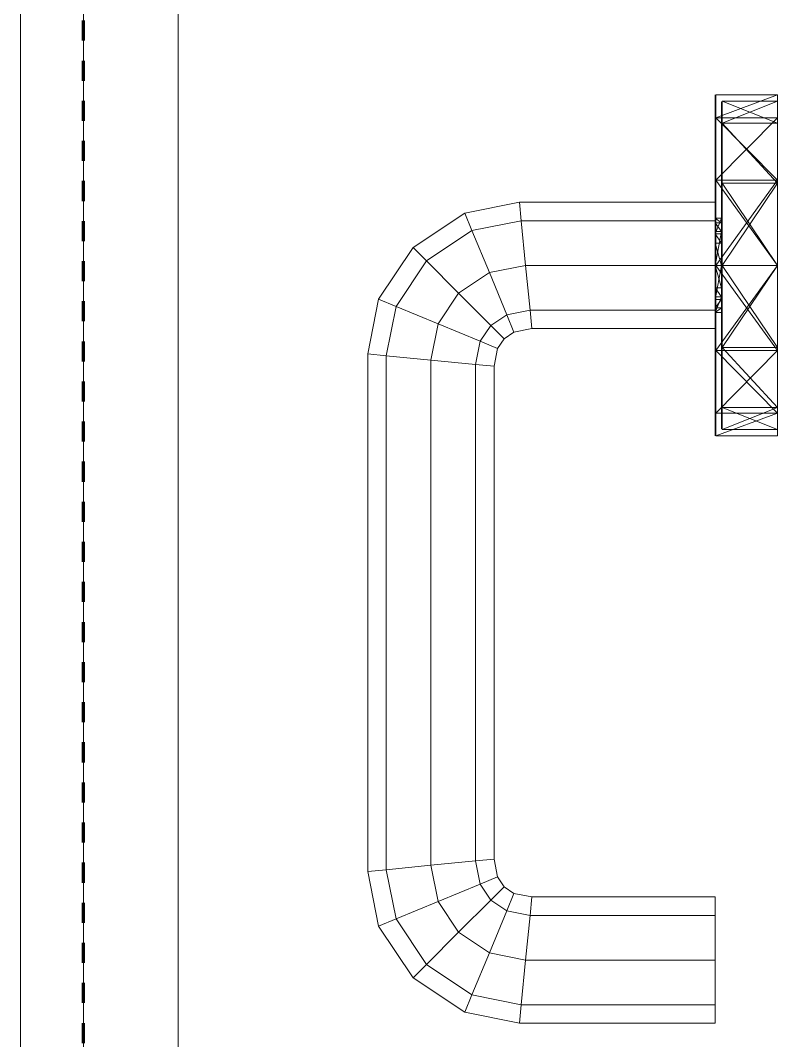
# Model space of a CAD drawing. Header units: millimetres. Extents: x -5300 to 98858, y -5196 to 93886.
# Drawn here: x 5705 to 5824.9, y 4685.2 to 4846.8 of the extents above; entities that cross this region are included whole.
import ezdxf

# ---------------------------------------------------------------- set-up
doc = ezdxf.new("R2010")
doc.units = ezdxf.units.MM
doc.linetypes.add('Штрих', pattern=[6.35, 3.175, -3.175])
doc.linetypes.add('Штрих_2_', pattern=[6.35, 3.175, -3.175])
for name, color, linetype, lineweight, true_color in [('_Разделитель помещений_', 4, 'Штрих', 70, 0x00ffff), ('Двери', 7, 'Continuous', 18, 0x7f7f7f), ('Стены', 7, 'Continuous', 18, 0x7f7f7f)]:
    doc.layers.add(name, color=color, linetype=linetype, lineweight=lineweight, true_color=true_color)

# ---------------------------------------------------------------- blocks, each defined once
blk = doc.blocks.new('СТВ_Перегородка_Кирпич 156547 - СТВ_Перегородка_Кирпич-246836-Подвал')
at = {"layer": 'Стены', "color": 254, "true_color": 0xd4d4d4}
for p, q in [((5730, 13490), (5730, 150)), ((5715, 6590), (5715, 170)), ((5730, 6590), (5730, 170)), ((5715, 3870), (5715, 5370)), ((5715, 5370), (5715, 3870)), ((5730, 5370), (5730, 3870)), ((5730, 5370), (5730, 3870)), ((5730, 3870), (5730, 5370)), ((5730, 5370), (5730, 3870))]:
    blk.add_line(p, q, dxfattribs=at)
blk = doc.blocks.new('СТВ_Перегородка_Кирпич 156547 - СТВ_Перегородка_Кирпич 156547-246840-Подвал')
blk.add_blockref('СТВ_Перегородка_Кирпич 156547 - СТВ_Перегородка_Кирпич-246836-Подвал', (0, 0))
blk = doc.blocks.new('Дп-7 156615 - Дп-7-246845-Подвал')
at = {"layer": 'Двери', "color": 254, "true_color": 0xd4d4d4}
for p, q in [((5705, 5370), (5705, 3870)), ((5705, 3870), (5705, 5370)), ((5715, 3870), (5715, 5370)), ((5715, 5370), (5715, 3870)), ((5715, 5370), (5715, 3870)), ((5715, 3870), (5715, 5370)), ((5705, 3970), (5705, 5270)), ((5705, 5270), (5705, 3970)), ((5715, 3970), (5715, 5270)), ((5715, 5270), (5715, 3970)), ((5715, 3970), (5715, 5270)), ((5715, 5270), (5715, 3970)), ((5815, 4831.38), (5815, 4835)), ((5815, 4835), (5815, 4831.38)), ((5815, 4821.5), (5815, 4835)), ((5815, 4831.3), (5815, 4834.9)), ((5815, 4831.3), (5815, 4834.9)), ((5815, 4813), (5815, 4834.9)), ((5815, 4813), (5815, 4834.9)), ((5815, 4813), (5815, 4834.9)), ((5815.1, 4831.38), (5815.1, 4835)), ((5815.1, 4831.38), (5815.1, 4835)), ((5824.9, 4835), (5815.1, 4835)), ((5815.1, 4831.38), (5824.9, 4835)), ((5815.1, 4831.38), (5824.9, 4835)), ((5815.1, 4831.38), (5815.1, 4835)), ((5815.1, 4835), (5815.1, 4831.38)), ((5815.1, 4835), (5824.9, 4835)), ((5815.1, 4831.38), (5824.9, 4835)), ((5824.9, 4835), (5815.1, 4831.38)), ((5816.1, 4830.52), (5816.1, 4834)), ((5816.1, 4830.52), (5816.1, 4834)), ((5816.1, 4834), (5824.9, 4834)), ((5824.9, 4830.52), (5816.1, 4834)), ((5816.1, 4830.52), (5824.9, 4834)), ((5824.9, 4831.38), (5824.9, 4835)), ((5824.9, 4831.38), (5824.9, 4835)), ((5824.9, 4831.38), (5824.9, 4835)), ((5824.9, 4835), (5824.9, 4831.38)), ((5824.9, 4830.52), (5824.9, 4834)), ((5824.9, 4830.52), (5824.9, 4834)), ((5816, 4830.43), (5816, 4833.9)), ((5816, 4830.43), (5816, 4833.9)), ((5816, 4813), (5816, 4833.9)), ((5816, 4813), (5816, 4833.9)), ((5816, 4813), (5816, 4833.9)), ((5815, 4821.5), (5815, 4831.38)), ((5815, 4831.38), (5815, 4821.5)), ((5815, 4821.5), (5815, 4831.38)), ((5815, 4821.45), (5815, 4831.3)), ((5815, 4821.45), (5815, 4831.3)), ((5815, 4814.72), (5815, 4831.3)), ((5815, 4813), (5815, 4831.3)), ((5815, 4815.47), (5815, 4831.3)), ((5815, 4831.3), (5815, 4813)), ((5815, 4813), (5815, 4831.3)), ((5815.1, 4821.5), (5815.1, 4831.38)), ((5815.1, 4821.5), (5815.1, 4831.38)), ((5815.1, 4821.5), (5824.9, 4831.38)), ((5824.9, 4821.5), (5815.1, 4831.38)), ((5824.9, 4831.38), (5815.1, 4831.38)), ((5824.9, 4831.38), (5815.1, 4831.38)), ((5815.1, 4821.5), (5815.1, 4831.38)), ((5815.1, 4831.38), (5815.1, 4821.5)), ((5815.1, 4821.5), (5824.9, 4831.38)), ((5815.1, 4831.38), (5824.9, 4831.38)), ((5815.1, 4831.38), (5824.9, 4831.38)), ((5815.1, 4831.38), (5824.9, 4821.5)), ((5824.9, 4821.5), (5824.9, 4831.38)), ((5824.9, 4821.5), (5824.9, 4831.38)), ((5824.9, 4821.5), (5824.9, 4831.38)), ((5824.9, 4831.38), (5824.9, 4821.5)), ((5816, 4820.95), (5816, 4830.43)), ((5816, 4820.95), (5816, 4830.43)), ((5816, 4813), (5816, 4830.43)), ((5816, 4815.47), (5816, 4830.43)), ((5816, 4814.72), (5816, 4830.43)), ((5816, 4830.43), (5816, 4813)), ((5816, 4813), (5816, 4830.43)), ((5816.1, 4821), (5816.1, 4830.52)), ((5816.1, 4821), (5816.1, 4830.52)), ((5824.9, 4821), (5816.1, 4830.52)), ((5824.9, 4821), (5816.1, 4830.52)), ((5816.1, 4830.52), (5824.9, 4830.52)), ((5816.1, 4830.52), (5824.9, 4830.52)), ((5824.9, 4821), (5824.9, 4830.52)), ((5824.9, 4821), (5824.9, 4830.52)), ((5815, 4808), (5815, 4821.5)), ((5815, 4821.5), (5815, 4808)), ((5815, 4821.5), (5815, 4821.5)), ((5815, 4821.5), (5815, 4794.5)), ((5815, 4821.5), (5815, 4794.5)), ((5815, 4821.5), (5815, 4794.5)), ((5815, 4808), (5815, 4821.45)), ((5815, 4808), (5815, 4821.45)), ((5815, 4813.38), (5815, 4821.45)), ((5815, 4821.45), (5815, 4814.72)), ((5815, 4811.54), (5815, 4821.45)), ((5815, 4813), (5815, 4821.45)), ((5815, 4813), (5815, 4821.45)), ((5815.1, 4808), (5815.1, 4821.5)), ((5815.1, 4808), (5815.1, 4821.5)), ((5815.1, 4808), (5824.9, 4821.5)), ((5824.9, 4808), (5815.1, 4821.5)), ((5824.9, 4821.5), (5815.1, 4821.5)), ((5824.9, 4821.5), (5815.1, 4821.5)), ((5815.1, 4821.5), (5815.1, 4808)), ((5815.1, 4821.5), (5815.1, 4808)), ((5815.1, 4821.5), (5824.9, 4821.5)), ((5815.1, 4808), (5824.9, 4821.5)), ((5815.1, 4821.5), (5824.9, 4821.5)), ((5815.1, 4821.5), (5824.9, 4808)), ((5816.1, 4808), (5816.1, 4821)), ((5816.1, 4808), (5816.1, 4821)), ((5816.1, 4808), (5824.9, 4821)), ((5824.9, 4808), (5816.1, 4821)), ((5816.1, 4821), (5824.9, 4821)), ((5816.1, 4821), (5824.9, 4821)), ((5824.9, 4808), (5824.9, 4821.5)), ((5824.9, 4808), (5824.9, 4821.5)), ((5824.9, 4808), (5824.9, 4821.5)), ((5824.9, 4821.5), (5824.9, 4808)), ((5824.9, 4808), (5824.9, 4821)), ((5824.9, 4808), (5824.9, 4821)), ((5816, 4808), (5816, 4820.95)), ((5816, 4808), (5816, 4820.95)), ((5816, 4820.95), (5816, 4813)), ((5816, 4820.95), (5816, 4813)), ((5816, 4820.95), (5816, 4811.54)), ((5816, 4813.38), (5816, 4820.95)), ((5816, 4814.72), (5816, 4820.95)), ((5775.36, 4816.28), (5784.02, 4818)), ((5784.02, 4818), (5775.36, 4816.28)), ((5784.3, 4815.07), (5784.02, 4818)), ((5784.02, 4818), (5815, 4818)), ((5784.02, 4818), (5784.3, 4815.07)), ((5815, 4818), (5784.02, 4818)), ((5784.02, 4818), (5784.3, 4815.07)), ((5784.3, 4815.07), (5784.02, 4818)), ((5815, 4818), (5815, 4815.07)), ((5815, 4815.07), (5815, 4818)), ((5767.18, 4810.82), (5775.36, 4816.28)), ((5775.36, 4816.28), (5767.18, 4810.82)), ((5776.5, 4813.52), (5775.36, 4816.28)), ((5775.36, 4816.28), (5776.5, 4813.52)), ((5775.36, 4816.28), (5776.5, 4813.52)), ((5776.5, 4813.52), (5775.36, 4816.28)), ((5784.3, 4815.07), (5776.5, 4813.52)), ((5776.5, 4813.52), (5784.3, 4815.07)), ((5776.5, 4813.52), (5784.3, 4815.07)), ((5784.3, 4815.07), (5776.5, 4813.52)), ((5815, 4815.07), (5784.3, 4815.07)), ((5785, 4808), (5784.3, 4815.07)), ((5784.3, 4815.07), (5815, 4815.07)), ((5784.3, 4815.07), (5815, 4815.07)), ((5784.3, 4815.07), (5785, 4808)), ((5815, 4815.07), (5784.3, 4815.07)), ((5784.3, 4815.07), (5785, 4808)), ((5785, 4808), (5784.3, 4815.07)), ((5815, 4814.72), (5815, 4815.47)), ((5815, 4815.47), (5815, 4813)), ((5815, 4815.47), (5816, 4815.47)), ((5815, 4815.47), (5815, 4813)), ((5815, 4815.47), (5816, 4814.72)), ((5815, 4813), (5816, 4815.47)), ((5815, 4815.07), (5815, 4808)), ((5815, 4808), (5815, 4815.07)), ((5815, 4813.38), (5815, 4814.72)), ((5815, 4814.72), (5816, 4813.38)), ((5815, 4814.72), (5816, 4814.72)), ((5816, 4815.47), (5816, 4814.72)), ((5816, 4815.47), (5816, 4813)), ((5816, 4815.47), (5816, 4813)), ((5816, 4813.38), (5816, 4814.72)), ((5776.5, 4813.52), (5769.3, 4808.7)), ((5769.3, 4808.7), (5776.5, 4813.52)), ((5769.3, 4808.7), (5776.5, 4813.52)), ((5776.5, 4813.52), (5769.3, 4808.7)), ((5779.26, 4806.86), (5776.5, 4813.52)), ((5776.5, 4813.52), (5779.26, 4806.86)), ((5776.5, 4813.52), (5779.26, 4806.86)), ((5779.26, 4806.86), (5776.5, 4813.52)), ((5815, 4808), (5815, 4813.38)), ((5815, 4808), (5815, 4813.38)), ((5815, 4808), (5816, 4813.38)), ((5815, 4813.38), (5816, 4813.38)), ((5816, 4813), (5815, 4813)), ((5815, 4811.54), (5815, 4813)), ((5815, 4813), (5816, 4813)), ((5816, 4813), (5815, 4813)), ((5816, 4813), (5815, 4813)), ((5816, 4811.54), (5815, 4813)), ((5815, 4813), (5815, 4813)), ((5815, 4813), (5816, 4813)), ((5815, 4813), (5815, 4813)), ((5815, 4813), (5815, 4813)), ((5815, 4813), (5816, 4813)), ((5815, 4813), (5815, 4813)), ((5815, 4813), (5816, 4813)), ((5816, 4813), (5815, 4813)), ((5815, 4813), (5815, 4813)), ((5815, 4813), (5816, 4813)), ((5815, 4813), (5816, 4813)), ((5815, 4813), (5816, 4813)), ((5816, 4808), (5816, 4813.38)), ((5816, 4808), (5816, 4813.38)), ((5816, 4813), (5816, 4811.54)), ((5816, 4813), (5816, 4813)), ((5816, 4813), (5816, 4813)), ((5816, 4813), (5816, 4813)), ((5816, 4813), (5816, 4813)), ((5816, 4813), (5816, 4813)), ((5815, 4808), (5815, 4811.54)), ((5816, 4808), (5815, 4811.54)), ((5815, 4808), (5815, 4811.54)), ((5816, 4811.54), (5815, 4811.54)), ((5816, 4808), (5816, 4811.54)), ((5816, 4808), (5816, 4811.54)), ((5761.72, 4802.64), (5767.18, 4810.82)), ((5767.18, 4810.82), (5761.72, 4802.64)), ((5769.3, 4808.7), (5767.18, 4810.82)), ((5767.18, 4810.82), (5769.3, 4808.7)), ((5767.18, 4810.82), (5769.3, 4808.7)), ((5769.3, 4808.7), (5767.18, 4810.82)), ((5769.3, 4808.7), (5764.48, 4801.5)), ((5764.48, 4801.5), (5769.3, 4808.7)), ((5764.48, 4801.5), (5769.3, 4808.7)), ((5769.3, 4808.7), (5764.48, 4801.5)), ((5774.39, 4803.61), (5769.3, 4808.7)), ((5769.3, 4808.7), (5774.39, 4803.61)), ((5769.3, 4808.7), (5774.39, 4803.61)), ((5774.39, 4803.61), (5769.3, 4808.7)), ((5779.26, 4806.86), (5774.39, 4803.61)), ((5774.39, 4803.61), (5779.26, 4806.86)), ((5774.39, 4803.61), (5779.26, 4806.86)), ((5779.26, 4806.86), (5774.39, 4803.61)), ((5785, 4808), (5779.26, 4806.86)), ((5779.26, 4806.86), (5785, 4808)), ((5779.26, 4806.86), (5785, 4808)), ((5785, 4808), (5779.26, 4806.86)), ((5782.02, 4800.2), (5779.26, 4806.86)), ((5779.26, 4806.86), (5782.02, 4800.2)), ((5779.26, 4806.86), (5782.02, 4800.2)), ((5782.02, 4800.2), (5779.26, 4806.86)), ((5815, 4808), (5785, 4808)), ((5785.7, 4800.93), (5785, 4808)), ((5785, 4808), (5815, 4808)), ((5785, 4808), (5815, 4808)), ((5785, 4808), (5785.7, 4800.93)), ((5815, 4808), (5785, 4808)), ((5785, 4808), (5785.7, 4800.93)), ((5785.7, 4800.93), (5785, 4808)), ((5815, 4794.55), (5815, 4808)), ((5815, 4794.55), (5815, 4808)), ((5815, 4802.62), (5815, 4808)), ((5815, 4804.46), (5815, 4808)), ((5815, 4802.62), (5815, 4808)), ((5815, 4802.62), (5816, 4808)), ((5815, 4808), (5815, 4808)), ((5815, 4808), (5816, 4808)), ((5816, 4808), (5815, 4808)), ((5816, 4804.46), (5815, 4808)), ((5815, 4804.46), (5815, 4808)), ((5815, 4808), (5815, 4808)), ((5815, 4808), (5815, 4794.5)), ((5815, 4808), (5815, 4794.5)), ((5815, 4808), (5815, 4800.93)), ((5815, 4800.93), (5815, 4808)), ((5815.1, 4794.5), (5815.1, 4808)), ((5815.1, 4794.5), (5815.1, 4808)), ((5815.1, 4794.5), (5824.9, 4808)), ((5824.9, 4808), (5815.1, 4808)), ((5824.9, 4808), (5815.1, 4808)), ((5824.9, 4794.5), (5815.1, 4808)), ((5815.1, 4808), (5815.1, 4794.5)), ((5815.1, 4808), (5815.1, 4794.5)), ((5815.1, 4808), (5824.9, 4808)), ((5824.9, 4808), (5815.1, 4794.5)), ((5815.1, 4808), (5824.9, 4808)), ((5815.1, 4808), (5824.9, 4794.5)), ((5816, 4795.05), (5816, 4808)), ((5816, 4795.05), (5816, 4808)), ((5816, 4802.62), (5816, 4808)), ((5816, 4808), (5816, 4804.46)), ((5816, 4802.62), (5816, 4808)), ((5816, 4808), (5816, 4808)), ((5816, 4808), (5816, 4804.46)), ((5816, 4808), (5816, 4808)), ((5816.1, 4795), (5816.1, 4808)), ((5816.1, 4795), (5816.1, 4808)), ((5824.9, 4795), (5816.1, 4808)), ((5816.1, 4795), (5824.9, 4808)), ((5816.1, 4808), (5824.9, 4808)), ((5816.1, 4808), (5824.9, 4808)), ((5824.9, 4794.5), (5824.9, 4808)), ((5824.9, 4795), (5824.9, 4808)), ((5824.9, 4795), (5824.9, 4808)), ((5824.9, 4808), (5824.9, 4794.5)), ((5824.9, 4808), (5824.9, 4794.5)), ((5824.9, 4808), (5824.9, 4794.5)), ((5774.39, 4803.61), (5771.14, 4798.74)), ((5771.14, 4798.74), (5774.39, 4803.61)), ((5771.14, 4798.74), (5774.39, 4803.61)), ((5774.39, 4803.61), (5771.14, 4798.74)), ((5779.49, 4798.51), (5774.39, 4803.61)), ((5774.39, 4803.61), (5779.49, 4798.51)), ((5774.39, 4803.61), (5779.49, 4798.51)), ((5779.49, 4798.51), (5774.39, 4803.61)), ((5815, 4803), (5815, 4804.46)), ((5816, 4803), (5815, 4804.46)), ((5816, 4804.46), (5815, 4804.46)), ((5815, 4804.46), (5815, 4794.55)), ((5816, 4803), (5816, 4804.46)), ((5816, 4795.05), (5816, 4804.46)), ((5760, 4793.98), (5761.72, 4802.64)), ((5761.72, 4802.64), (5760, 4793.98)), ((5764.48, 4801.5), (5761.72, 4802.64)), ((5761.72, 4802.64), (5764.48, 4801.5)), ((5761.72, 4802.64), (5764.48, 4801.5)), ((5764.48, 4801.5), (5761.72, 4802.64)), ((5815, 4800.53), (5815, 4803)), ((5815, 4803), (5816, 4803)), ((5816, 4803), (5815, 4803)), ((5815, 4800.53), (5815, 4803)), ((5815, 4800.53), (5816, 4803)), ((5815, 4803), (5815, 4803)), ((5815, 4803), (5816, 4803)), ((5815, 4803), (5815, 4784.7)), ((5815, 4803), (5816, 4803)), ((5815, 4803), (5816, 4803)), ((5815, 4803), (5815, 4803)), ((5815, 4803), (5815, 4781.1)), ((5816, 4803), (5815, 4803)), ((5816, 4803), (5815, 4803)), ((5816, 4803), (5815, 4803)), ((5816, 4803), (5815, 4803)), ((5816, 4803), (5815, 4803)), ((5816, 4803), (5815, 4803)), ((5815, 4803), (5815, 4803)), ((5815, 4803), (5815, 4794.55)), ((5815, 4803), (5815, 4803)), ((5815, 4803), (5815, 4794.55)), ((5815, 4803), (5815, 4784.7)), ((5815, 4803), (5815, 4803)), ((5815, 4803), (5815, 4781.1)), ((5815, 4803), (5815, 4784.7)), ((5815, 4803), (5815, 4781.1)), ((5815, 4801.28), (5815, 4802.62)), ((5815, 4794.55), (5815, 4802.62)), ((5815, 4801.28), (5816, 4802.62)), ((5815, 4802.62), (5816, 4802.62)), ((5816, 4800.53), (5816, 4803)), ((5816, 4800.53), (5816, 4803)), ((5816, 4803), (5816, 4803)), ((5816, 4803), (5816, 4803)), ((5816, 4803), (5816, 4785.57)), ((5816, 4803), (5816, 4782.1)), ((5816, 4803), (5816, 4803)), ((5816, 4803), (5816, 4782.1)), ((5816, 4803), (5816, 4803)), ((5816, 4803), (5816, 4782.1)), ((5816, 4803), (5816, 4785.57)), ((5816, 4803), (5816, 4803)), ((5816, 4803), (5816, 4785.57)), ((5816, 4803), (5816, 4795.05)), ((5816, 4803), (5816, 4795.05)), ((5816, 4802.62), (5816, 4801.28)), ((5816, 4802.62), (5816, 4795.05)), ((5764.48, 4801.5), (5762.93, 4793.7)), ((5762.93, 4793.7), (5764.48, 4801.5)), ((5762.93, 4793.7), (5764.48, 4801.5)), ((5764.48, 4801.5), (5762.93, 4793.7)), ((5771.14, 4798.74), (5764.48, 4801.5)), ((5764.48, 4801.5), (5771.14, 4798.74)), ((5764.48, 4801.5), (5771.14, 4798.74)), ((5771.14, 4798.74), (5764.48, 4801.5)), ((5782.02, 4800.2), (5779.49, 4798.51)), ((5779.49, 4798.51), (5782.02, 4800.2)), ((5779.49, 4798.51), (5782.02, 4800.2)), ((5782.02, 4800.2), (5779.49, 4798.51)), ((5785.7, 4800.93), (5782.02, 4800.2)), ((5782.02, 4800.2), (5785.7, 4800.93)), ((5782.02, 4800.2), (5785.7, 4800.93)), ((5785.7, 4800.93), (5782.02, 4800.2)), ((5783.16, 4797.44), (5782.02, 4800.2)), ((5782.02, 4800.2), (5783.16, 4797.44)), ((5782.02, 4800.2), (5783.16, 4797.44)), ((5783.16, 4797.44), (5782.02, 4800.2)), ((5815, 4800.93), (5785.7, 4800.93)), ((5785.98, 4798), (5785.7, 4800.93)), ((5785.7, 4800.93), (5815, 4800.93)), ((5785.7, 4800.93), (5815, 4800.93)), ((5815, 4800.93), (5785.7, 4800.93)), ((5785.7, 4800.93), (5785.98, 4798)), ((5785.7, 4800.93), (5785.98, 4798)), ((5785.98, 4798), (5785.7, 4800.93)), ((5815, 4800.53), (5815, 4801.28)), ((5815, 4800.53), (5816, 4801.28)), ((5815, 4784.7), (5815, 4801.28)), ((5815, 4794.55), (5815, 4801.28)), ((5815, 4801.28), (5816, 4801.28)), ((5815, 4800.93), (5815, 4798)), ((5815, 4798), (5815, 4800.93)), ((5815, 4800.53), (5816, 4800.53)), ((5815, 4800.53), (5815, 4784.7)), ((5816, 4800.53), (5816, 4801.28)), ((5816, 4801.28), (5816, 4795.05)), ((5816, 4801.28), (5816, 4785.57)), ((5816, 4800.53), (5816, 4785.57)), ((5771.14, 4798.74), (5770, 4793)), ((5770, 4793), (5771.14, 4798.74)), ((5770, 4793), (5771.14, 4798.74)), ((5771.14, 4798.74), (5770, 4793)), ((5777.8, 4795.98), (5771.14, 4798.74)), ((5771.14, 4798.74), (5777.8, 4795.98)), ((5771.14, 4798.74), (5777.8, 4795.98)), ((5777.8, 4795.98), (5771.14, 4798.74)), ((5779.49, 4798.51), (5777.8, 4795.98)), ((5777.8, 4795.98), (5779.49, 4798.51)), ((5777.8, 4795.98), (5779.49, 4798.51)), ((5779.49, 4798.51), (5777.8, 4795.98)), ((5781.6, 4796.4), (5779.49, 4798.51)), ((5779.49, 4798.51), (5781.6, 4796.4)), ((5779.49, 4798.51), (5781.6, 4796.4)), ((5781.6, 4796.4), (5779.49, 4798.51)), ((5783.16, 4797.44), (5781.6, 4796.4)), ((5781.6, 4796.4), (5783.16, 4797.44)), ((5785.98, 4798), (5783.16, 4797.44)), ((5783.16, 4797.44), (5785.98, 4798)), ((5815, 4798), (5785.98, 4798)), ((5785.98, 4798), (5815, 4798)), ((5777.8, 4795.98), (5777.07, 4792.3)), ((5777.07, 4792.3), (5777.8, 4795.98)), ((5777.07, 4792.3), (5777.8, 4795.98)), ((5777.8, 4795.98), (5777.07, 4792.3)), ((5780.56, 4794.84), (5777.8, 4795.98)), ((5777.8, 4795.98), (5780.56, 4794.84)), ((5777.8, 4795.98), (5780.56, 4794.84)), ((5780.56, 4794.84), (5777.8, 4795.98)), ((5781.6, 4796.4), (5780.56, 4794.84)), ((5780.56, 4794.84), (5781.6, 4796.4)), ((5762.93, 4793.7), (5760, 4793.98)), ((5760, 4793.98), (5762.93, 4793.7)), ((5760, 4712.02), (5760, 4793.98)), ((5760, 4793.98), (5762.93, 4793.7)), ((5762.93, 4793.7), (5760, 4793.98)), ((5760, 4793.98), (5760, 4712.02)), ((5770, 4793), (5762.93, 4793.7)), ((5762.93, 4793.7), (5762.93, 4712.3)), ((5762.93, 4793.7), (5770, 4793)), ((5762.93, 4712.3), (5762.93, 4793.7)), ((5762.93, 4712.3), (5762.93, 4793.7)), ((5762.93, 4793.7), (5770, 4793)), ((5770, 4793), (5762.93, 4793.7)), ((5762.93, 4793.7), (5762.93, 4712.3)), ((5780.56, 4794.84), (5780, 4792.02)), ((5780, 4792.02), (5780.56, 4794.84)), ((5815, 4784.7), (5815, 4794.55)), ((5815, 4794.55), (5815, 4784.7)), ((5815, 4794.5), (5815, 4784.62)), ((5815, 4784.62), (5815, 4794.5)), ((5815, 4794.5), (5815, 4794.5)), ((5815, 4784.62), (5815, 4794.5)), ((5815, 4781), (5815, 4794.5)), ((5815.1, 4794.5), (5815.1, 4784.62)), ((5815.1, 4794.5), (5815.1, 4784.62)), ((5824.9, 4794.5), (5815.1, 4794.5)), ((5824.9, 4794.5), (5815.1, 4784.62)), ((5824.9, 4794.5), (5815.1, 4794.5)), ((5815.1, 4794.5), (5824.9, 4784.62)), ((5815.1, 4794.5), (5815.1, 4784.62)), ((5815.1, 4794.5), (5815.1, 4784.62)), ((5815.1, 4794.5), (5824.9, 4794.5)), ((5824.9, 4794.5), (5815.1, 4784.62)), ((5815.1, 4794.5), (5824.9, 4794.5)), ((5815.1, 4794.5), (5824.9, 4784.62)), ((5816, 4795.05), (5816, 4785.57)), ((5816, 4785.57), (5816, 4795.05)), ((5816.1, 4785.48), (5816.1, 4795)), ((5816.1, 4785.48), (5816.1, 4795)), ((5816.1, 4795), (5824.9, 4795)), ((5816.1, 4795), (5824.9, 4785.48)), ((5824.9, 4785.48), (5816.1, 4795)), ((5816.1, 4795), (5824.9, 4795)), ((5824.9, 4795), (5824.9, 4785.48)), ((5824.9, 4785.48), (5824.9, 4795)), ((5824.9, 4784.62), (5824.9, 4794.5)), ((5824.9, 4794.5), (5824.9, 4784.62)), ((5824.9, 4794.5), (5824.9, 4784.62)), ((5824.9, 4794.5), (5824.9, 4784.62)), ((5777.07, 4792.3), (5770, 4793)), ((5770, 4793), (5770, 4713)), ((5770, 4793), (5777.07, 4792.3)), ((5770, 4713), (5770, 4793)), ((5770, 4713), (5770, 4793)), ((5770, 4793), (5777.07, 4792.3)), ((5777.07, 4792.3), (5770, 4793)), ((5770, 4793), (5770, 4713)), ((5780, 4792.02), (5777.07, 4792.3)), ((5777.07, 4792.3), (5777.07, 4713.7)), ((5777.07, 4792.3), (5780, 4792.02)), ((5777.07, 4792.3), (5780, 4792.02)), ((5777.07, 4713.7), (5777.07, 4792.3)), ((5777.07, 4713.7), (5777.07, 4792.3)), ((5780, 4792.02), (5777.07, 4792.3)), ((5777.07, 4792.3), (5777.07, 4713.7)), ((5780, 4792.02), (5780, 4713.98)), ((5780, 4713.98), (5780, 4792.02)), ((5816, 4785.57), (5816, 4782.1)), ((5816, 4782.1), (5816, 4785.57)), ((5816.1, 4785.48), (5816.1, 4782)), ((5816.1, 4782), (5816.1, 4785.48)), ((5816.1, 4785.48), (5824.9, 4785.48)), ((5824.9, 4785.48), (5816.1, 4782)), ((5824.9, 4782), (5816.1, 4785.48)), ((5816.1, 4785.48), (5824.9, 4785.48)), ((5824.9, 4785.48), (5824.9, 4782)), ((5824.9, 4782), (5824.9, 4785.48)), ((5815, 4784.7), (5815, 4781.1)), ((5815, 4781.1), (5815, 4784.7)), ((5815, 4784.62), (5815, 4781)), ((5815, 4781), (5815, 4784.62)), ((5815.1, 4784.62), (5815.1, 4781)), ((5815.1, 4781), (5815.1, 4784.62)), ((5824.9, 4784.62), (5815.1, 4784.62)), ((5824.9, 4784.62), (5815.1, 4781)), ((5815.1, 4781), (5824.9, 4784.62)), ((5824.9, 4784.62), (5815.1, 4784.62)), ((5815.1, 4784.62), (5815.1, 4781)), ((5815.1, 4781), (5815.1, 4784.62)), ((5815.1, 4784.62), (5824.9, 4784.62)), ((5824.9, 4784.62), (5815.1, 4781)), ((5815.1, 4781), (5824.9, 4784.62)), ((5815.1, 4784.62), (5824.9, 4784.62)), ((5824.9, 4784.62), (5824.9, 4781)), ((5824.9, 4781), (5824.9, 4784.62)), ((5824.9, 4784.62), (5824.9, 4781)), ((5824.9, 4781), (5824.9, 4784.62)), ((5824.9, 4781), (5815.1, 4781)), ((5815.1, 4781), (5824.9, 4781)), ((5816.1, 4782), (5824.9, 4782)), ((5770, 4713), (5762.93, 4712.3)), ((5762.93, 4712.3), (5770, 4713)), ((5762.93, 4712.3), (5770, 4713)), ((5770, 4713), (5762.93, 4712.3)), ((5777.07, 4713.7), (5770, 4713)), ((5770, 4713), (5777.07, 4713.7)), ((5770, 4713), (5777.07, 4713.7)), ((5777.07, 4713.7), (5770, 4713)), ((5770, 4713), (5771.14, 4707.26)), ((5771.14, 4707.26), (5770, 4713)), ((5771.14, 4707.26), (5770, 4713)), ((5770, 4713), (5771.14, 4707.26)), ((5780, 4713.98), (5777.07, 4713.7)), ((5777.07, 4713.7), (5780, 4713.98)), ((5777.07, 4713.7), (5780, 4713.98)), ((5780, 4713.98), (5777.07, 4713.7)), ((5777.07, 4713.7), (5777.8, 4710.02)), ((5777.8, 4710.02), (5777.07, 4713.7)), ((5777.8, 4710.02), (5777.07, 4713.7)), ((5777.07, 4713.7), (5777.8, 4710.02)), ((5780, 4713.98), (5780.56, 4711.16)), ((5780.56, 4711.16), (5780, 4713.98)), ((5762.93, 4712.3), (5760, 4712.02)), ((5760, 4712.02), (5762.93, 4712.3)), ((5760, 4712.02), (5762.93, 4712.3)), ((5762.93, 4712.3), (5760, 4712.02)), ((5761.72, 4703.36), (5760, 4712.02)), ((5760, 4712.02), (5761.72, 4703.36)), ((5762.93, 4712.3), (5764.48, 4704.5)), ((5764.48, 4704.5), (5762.93, 4712.3)), ((5764.48, 4704.5), (5762.93, 4712.3)), ((5762.93, 4712.3), (5764.48, 4704.5)), ((5780.56, 4711.16), (5777.8, 4710.02)), ((5777.8, 4710.02), (5780.56, 4711.16)), ((5777.8, 4710.02), (5780.56, 4711.16)), ((5780.56, 4711.16), (5777.8, 4710.02)), ((5780.56, 4711.16), (5781.6, 4709.6)), ((5781.6, 4709.6), (5780.56, 4711.16)), ((5777.8, 4710.02), (5771.14, 4707.26)), ((5771.14, 4707.26), (5777.8, 4710.02)), ((5771.14, 4707.26), (5777.8, 4710.02)), ((5777.8, 4710.02), (5771.14, 4707.26)), ((5777.8, 4710.02), (5779.49, 4707.49)), ((5779.49, 4707.49), (5777.8, 4710.02)), ((5779.49, 4707.49), (5777.8, 4710.02)), ((5777.8, 4710.02), (5779.49, 4707.49)), ((5781.6, 4709.6), (5779.49, 4707.49)), ((5779.49, 4707.49), (5781.6, 4709.6)), ((5779.49, 4707.49), (5781.6, 4709.6)), ((5781.6, 4709.6), (5779.49, 4707.49)), ((5781.6, 4709.6), (5783.16, 4708.56)), ((5783.16, 4708.56), (5781.6, 4709.6)), ((5783.16, 4708.56), (5782.02, 4705.8)), ((5782.02, 4705.8), (5783.16, 4708.56)), ((5782.02, 4705.8), (5783.16, 4708.56)), ((5783.16, 4708.56), (5782.02, 4705.8)), ((5783.16, 4708.56), (5785.98, 4708)), ((5785.98, 4708), (5783.16, 4708.56)), ((5785.98, 4708), (5785.7, 4705.07)), ((5785.7, 4705.07), (5785.98, 4708)), ((5785.98, 4708), (5785.7, 4705.07)), ((5785.7, 4705.07), (5785.98, 4708)), ((5785.98, 4708), (5815, 4708)), ((5815, 4708), (5785.98, 4708)), ((5815, 4705.07), (5815, 4708)), ((5815, 4708), (5815, 4705.07)), ((5815, 4708), (5815, 4705.07)), ((5815, 4705.07), (5815, 4708)), ((5771.14, 4707.26), (5764.48, 4704.5)), ((5764.48, 4704.5), (5771.14, 4707.26)), ((5764.48, 4704.5), (5771.14, 4707.26)), ((5771.14, 4707.26), (5764.48, 4704.5)), ((5771.14, 4707.26), (5774.39, 4702.39)), ((5774.39, 4702.39), (5771.14, 4707.26)), ((5774.39, 4702.39), (5771.14, 4707.26)), ((5771.14, 4707.26), (5774.39, 4702.39)), ((5779.49, 4707.49), (5774.39, 4702.39)), ((5774.39, 4702.39), (5779.49, 4707.49)), ((5774.39, 4702.39), (5779.49, 4707.49)), ((5779.49, 4707.49), (5774.39, 4702.39)), ((5779.49, 4707.49), (5782.02, 4705.8)), ((5782.02, 4705.8), (5779.49, 4707.49)), ((5782.02, 4705.8), (5779.49, 4707.49)), ((5779.49, 4707.49), (5782.02, 4705.8)), ((5782.02, 4705.8), (5779.26, 4699.14)), ((5779.26, 4699.14), (5782.02, 4705.8)), ((5779.26, 4699.14), (5782.02, 4705.8)), ((5782.02, 4705.8), (5779.26, 4699.14)), ((5782.02, 4705.8), (5785.7, 4705.07)), ((5785.7, 4705.07), (5782.02, 4705.8)), ((5785.7, 4705.07), (5782.02, 4705.8)), ((5782.02, 4705.8), (5785.7, 4705.07)), ((5785.7, 4705.07), (5785, 4698)), ((5785, 4698), (5785.7, 4705.07)), ((5785.7, 4705.07), (5785, 4698)), ((5785, 4698), (5785.7, 4705.07)), ((5785.7, 4705.07), (5815, 4705.07)), ((5815, 4705.07), (5785.7, 4705.07)), ((5785.7, 4705.07), (5815, 4705.07)), ((5815, 4705.07), (5785.7, 4705.07)), ((5815, 4698), (5815, 4705.07)), ((5815, 4705.07), (5815, 4698)), ((5815, 4705.07), (5815, 4698)), ((5815, 4698), (5815, 4705.07)), ((5764.48, 4704.5), (5761.72, 4703.36)), ((5761.72, 4703.36), (5764.48, 4704.5)), ((5761.72, 4703.36), (5764.48, 4704.5)), ((5764.48, 4704.5), (5761.72, 4703.36)), ((5767.18, 4695.18), (5761.72, 4703.36)), ((5761.72, 4703.36), (5767.18, 4695.18)), ((5764.48, 4704.5), (5769.3, 4697.3)), ((5769.3, 4697.3), (5764.48, 4704.5)), ((5769.3, 4697.3), (5764.48, 4704.5)), ((5764.48, 4704.5), (5769.3, 4697.3)), ((5774.39, 4702.39), (5769.3, 4697.3)), ((5769.3, 4697.3), (5774.39, 4702.39)), ((5769.3, 4697.3), (5774.39, 4702.39)), ((5774.39, 4702.39), (5769.3, 4697.3)), ((5774.39, 4702.39), (5779.26, 4699.14)), ((5779.26, 4699.14), (5774.39, 4702.39)), ((5779.26, 4699.14), (5774.39, 4702.39)), ((5774.39, 4702.39), (5779.26, 4699.14)), ((5779.26, 4699.14), (5776.5, 4692.48)), ((5776.5, 4692.48), (5779.26, 4699.14)), ((5776.5, 4692.48), (5779.26, 4699.14)), ((5779.26, 4699.14), (5776.5, 4692.48)), ((5779.26, 4699.14), (5785, 4698)), ((5785, 4698), (5779.26, 4699.14)), ((5785, 4698), (5779.26, 4699.14)), ((5779.26, 4699.14), (5785, 4698)), ((5769.3, 4697.3), (5767.18, 4695.18)), ((5767.18, 4695.18), (5769.3, 4697.3)), ((5767.18, 4695.18), (5769.3, 4697.3)), ((5769.3, 4697.3), (5767.18, 4695.18)), ((5769.3, 4697.3), (5776.5, 4692.48)), ((5776.5, 4692.48), (5769.3, 4697.3)), ((5776.5, 4692.48), (5769.3, 4697.3)), ((5769.3, 4697.3), (5776.5, 4692.48)), ((5785, 4698), (5784.3, 4690.93)), ((5784.3, 4690.93), (5785, 4698)), ((5784.3, 4690.93), (5785, 4698)), ((5785, 4698), (5784.3, 4690.93)), ((5785, 4698), (5815, 4698)), ((5815, 4698), (5785, 4698)), ((5785, 4698), (5815, 4698)), ((5815, 4698), (5785, 4698)), ((5815, 4698), (5815, 4690.93)), ((5815, 4690.93), (5815, 4698)), ((5815, 4698), (5815, 4690.93)), ((5815, 4690.93), (5815, 4698)), ((5775.36, 4689.72), (5767.18, 4695.18)), ((5767.18, 4695.18), (5775.36, 4689.72)), ((5776.5, 4692.48), (5775.36, 4689.72)), ((5775.36, 4689.72), (5776.5, 4692.48)), ((5775.36, 4689.72), (5776.5, 4692.48)), ((5776.5, 4692.48), (5775.36, 4689.72)), ((5776.5, 4692.48), (5784.3, 4690.93)), ((5784.3, 4690.93), (5776.5, 4692.48)), ((5784.3, 4690.93), (5776.5, 4692.48)), ((5776.5, 4692.48), (5784.3, 4690.93)), ((5784.3, 4690.93), (5784.02, 4688)), ((5784.02, 4688), (5784.3, 4690.93)), ((5784.02, 4688), (5784.3, 4690.93)), ((5784.3, 4690.93), (5784.02, 4688)), ((5784.3, 4690.93), (5815, 4690.93)), ((5815, 4690.93), (5784.3, 4690.93)), ((5815, 4690.93), (5784.3, 4690.93)), ((5784.3, 4690.93), (5815, 4690.93)), ((5815, 4690.93), (5815, 4688)), ((5815, 4688), (5815, 4690.93)), ((5815, 4690.93), (5815, 4688)), ((5815, 4688), (5815, 4690.93)), ((5784.02, 4688), (5775.36, 4689.72)), ((5775.36, 4689.72), (5784.02, 4688)), ((5815, 4688), (5784.02, 4688)), ((5784.02, 4688), (5815, 4688))]:
    blk.add_line(p, q, dxfattribs=at)
blk = doc.blocks.new('Дп-7 156615 - Дп-7 156615-246849-Подвал')
blk.add_blockref('Дп-7 156615 - Дп-7-246845-Подвал', (0, 0))

msp = doc.modelspace()

# ---------------------------------------------------------------- linework, layer by layer
at = {"layer": '_Разделитель помещений_', "color": 131, "linetype": 'Штрих_2_', "true_color": 0xaaffff}
msp.add_line((5715, 170), (5715, 6575), dxfattribs=at)

# ---------------------------------------------------------------- block references
at = {"layer": 'Двери', "color": 254, "true_color": 0xd4d4d4}
msp.add_blockref('Дп-7 156615 - Дп-7 156615-246849-Подвал', (0, 0), dxfattribs=at)
at = {"layer": 'Стены', "color": 254, "true_color": 0xd4d4d4}
msp.add_blockref('СТВ_Перегородка_Кирпич 156547 - СТВ_Перегородка_Кирпич 156547-246840-Подвал', (0, 0), dxfattribs=at)

doc.saveas('drawing.dxf')
